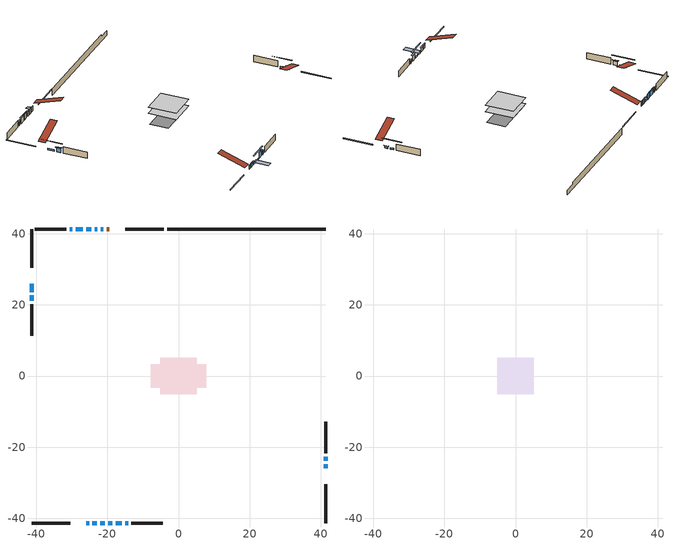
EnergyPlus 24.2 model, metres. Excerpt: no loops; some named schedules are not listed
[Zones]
conditioned space
 floor adiabatic (AdiabaticFloorConstruction): -5.11,-5.11 -5.11,5.11 5.11,5.11 5.11,-5.11 z0.92
 floor foundation (Slab1 construction): -7.77,-3.36 -7.77,3.36 7.77,3.36 7.77,-3.36 z-1.52
 wall outside (RimJoist1 construction): -4.11,41.32 -15.01,41.32 / -41.32,-41.32 -30.42,-41.32 / -41.32,41.32 -41.32,30.42 / 41.32,-41.32 41.32,-30.42 z0.92:1.22
 wall outside (AdiabaticWallConstruction 1): -19.49,41.32 -20.24,41.32 z0.92:2.95
 wall outside (AdiabaticWallConstruction): -21.17,41.32 -21.88,41.32 z0.92:2.75; -25.94,-41.32 -25.13,-41.32 / -24.2,-41.32 -22.98,-41.32 z0.92:2.24; 41.32,-25.94 41.32,-24.77 z0.92:1.63; -41.32,25.94 -41.32,23.61 / -22.05,-41.32 -20.68,-41.32 / -19.75,-41.32 -18.58,-41.32 / 41.32,-23.85 41.32,-22.68 z0.92:1.45; -22.8,41.32 -23.57,41.32 / -29.86,41.32 -30.62,41.32 z0.92:2.45; -24.5,41.32 -25.92,41.32 / -26.85,41.32 -28.93,41.32 z0.92:2.95; -41.32,22.68 -41.32,21.15 z0.92:2.44; -17.65,-41.32 -15.92,-41.32 z0.92:2.98; -15,-41.32 -14.18,-41.32 z0.92:1.84
 wall outside (Wall1 construction): -31.55,41.32 -40.39,41.32 / -13.25,-41.32 -4.41,-41.32 / -41.32,20.22 -41.32,11.38 / 41.32,-21.75 41.32,-12.91 z0.92:3.36
 wall foundation (FoundationWall1 construction): -3.18,41.32,-1.52 -3.18,41.32,0.92 36.87,41.32,0.92 36.87,41.32,0.2 41.32,41.32,0.2 41.32,41.32,-1.52
 window (WindowConstruction 10): -21.17,41.32 -21.88,41.32 z0.92:2.75
 window (WindowConstruction 7): -25.94,-41.32 -25.13,-41.32 z0.92:2.24
 window (WindowConstruction 8): -24.2,-41.32 -22.98,-41.32 z0.92:2.24
 window (WindowConstruction 9): 41.32,-25.94 41.32,-24.77 z0.92:1.63
 window (WindowConstruction 11): -41.32,25.94 -41.32,23.61 z0.92:1.45
 window (WindowConstruction 12): -22.05,-41.32 -20.68,-41.32 z0.92:1.45
 window (WindowConstruction 13): -19.75,-41.32 -18.58,-41.32 z0.92:1.45
 window (WindowConstruction 14): 41.32,-23.84 41.32,-22.68 z0.92:1.45
 window (WindowConstruction): -22.81,41.32 -23.57,41.32 z0.92:2.44
 window (WindowConstruction 1): -24.5,41.32 -25.92,41.32 z0.92:2.95
 window (WindowConstruction 2): -26.85,41.32 -28.93,41.32 z0.92:2.95
 window (WindowConstruction 3): -29.86,41.32 -30.62,41.32 z0.92:2.44
 window (WindowConstruction 4): -41.32,22.68 -41.32,21.15 z0.92:2.44
 window (WindowConstruction 5): -17.65,-41.32 -15.92,-41.32 z0.92:2.98
 window (WindowConstruction 6): -14.99,-41.32 -14.18,-41.32 z0.92:1.83
 door (Door): -19.49,41.32 -20.24,41.32 z0.92:2.95
 ceiling adiabatic (AdiabaticFloorConstruction): 5.11,-5.11 5.11,5.11 -5.11,5.11 -5.11,-5.11 z0.92
attic - vented
 floor to conditioned space (Floor1 construction Reversed): -5.11,-5.11 -5.11,5.11 5.11,5.11 5.11,-5.11 z3.36
 roof outside (Roof1 construction): -18.56,41.32,3.36 -18.56,31.37,6.67 -15.94,31.37,6.67 -15.94,41.32,3.36; -26.87,-41.32,3.36 -26.87,-31.37,6.67 -29.49,-31.37,6.67 -29.49,-41.32,3.36; -41.32,26.87,3.36 -31.37,26.87,6.67 -31.37,29.49,6.67 -41.32,29.49,3.36; 41.32,-26.87,3.36 31.37,-26.87,6.67 31.37,-29.49,6.67 41.32,-29.49,3.36
shading: -22.18,41.32 -20.87,41.32 -20.87,42.54 -22.18,42.54 z3.05; -24.83,-41.32 -26.24,-41.32 -26.24,-41.62 -24.83,-41.62 z2.54; -22.68,-41.32 -24.5,-41.32 -24.5,-41.62 -22.68,-41.62 z2.54; 41.32,-24.47 41.32,-26.24 41.62,-26.24 41.62,-24.47 z1.93; -41.32,20.56 -41.32,28.99 -41.62,28.99 -41.62,20.56 z4.5; -20.38,-41.32 -22.35,-41.32 -22.35,-46.81 -20.38,-46.81 z1.75; -15.53,-41.32 -22.8,-41.32 -22.8,-41.62 -15.53,-41.62 z4.5; 41.32,-19.63 41.32,-26.9 41.62,-26.9 41.62,-19.63 z4.5; -23.87,41.32 -22.51,41.32 -22.51,41.62 -23.87,41.62 z2.74; -26.22,41.32 -24.2,41.32 -24.2,41.62 -26.22,41.62 z3.25; -29.23,41.32 -26.55,41.32 -26.55,41.62 -29.23,41.62 z3.25; -30.92,41.32 -29.56,41.32 -29.56,41.62 -30.92,41.62 z2.74; -41.32,20.85 -41.32,22.98 -41.62,22.98 -41.62,20.85 z2.74; -15.63,-41.32 -17.95,-41.32 -17.95,-41.62 -15.63,-41.62 z3.28; -13.88,-41.32 -15.29,-41.32 -15.29,-41.62 -13.88,-41.62 z2.13
[Building]
Building 1: Terrain=Suburbs
[Site:Location]
Quebec Intl AP_QC: Latitude {deg}=46.8; Longitude {deg}=-71.38; Time Zone {hr}=-5; Elevation {m}=74; Keep Site Location Information=Yes
[Site:GroundTemperature:Shallow]
0.0108218, -2.24938, -2.43038, -1.3578, 2.94801, 7.23376, 10.9493, 13.303, 13.5029, 11.5886, 7.96783, 3.81355
[Site:WaterMainsTemperature]
Calculation Method=Schedule; Temperature Schedule=mains temperature schedule
[Material] Roughness=Rough; Thermal Absorptance=0.9
Name | Thickness {m} | Conductivity {W/m-K} | Density {kg/m3} | Specific Heat {J/kg-K} | Solar Absorptance | Visible Absorptance
asphalt or fiberglass shingles | 0.00635 | 0.162714 | 1121.4 | 1465.45 | 0.4 | 0.4
ceiling loosefill ins | 0.338667 | 0.0480833 | 16.02 | 1046.75 | 0.7 | 0.7
ceiling stud and cavity | 0.1397 | 0.0771763 | 65.682 | 1177.47 | 0.7 | 0.7
concrete 4.0 in. | 0.1016 | 1.803125 | 2242.8 | 837.4 | 0.7 | 0.7
concrete 8.0 in. | 0.2032 | 1.803125 | 2242.8 | 837.4 | 0.7 | 0.7
door material | 0.04445 | 0.0451087 | 512.64 | 1214.23 | 0.7 | 0.7
exterior vertical ins | 0.0536725 | 0.029427 | 32.04 | 1214.23 | 0.7 | 0.7
floor covering | 0.0127 | 0.0433444 | 54.468 | 1339.84 | 0.6 | 0.6
floor rigid ins; wall rigid ins 1 | 0.512978 | 0.029427 | 32.04 | 1214.23 | 0.7 | 0.7
floor stud and cavity | 0.1397 | 1.75129 | 37.0049 | 1207.88 | 0.7 | 0.7
furniture material conditioned space 1 | 0.1524 | 0.115458 | 640.8 | 1214.23 | 0.6 | 0.6
gypsum board | 0.0127 | 0.160291 | 801 | 837.4 | 0.6 | 0.6
gypsum board 1 | 0.0127 | 0.160291 | 801 | 837.4 | 0.7 | 0.7
osb sheathing 0.5 in. | 0.0127 | 0.115458 | 512.64 | 1214.23 | 0.7 | 0.7
osb sheathing 0.75 in. | 0.01905 | 0.115458 | 512.64 | 1214.23 | 0.7 | 0.7
osb sheathing 2.0 in. | 0.0508 | 0.115458 | 512.64 | 1214.23 | 0.7 | 0.7
rim joist rigid ins; wall rigid ins | 0.051816 | 0.029427 | 32.04 | 1214.23 | 0.7 | 0.7
rim joist stud and cavity | 0.0508 | 0.04374 | 125.044 | 1163.47 | 0.6 | 0.6
slab rigid ins | 0.0259096 | 0.029427 | 32.04 | 1214.23 | 0.7 | 0.7
wall stud and cavity | 0.1397 | 0.14373 | 139.0536 | 1170.24 | 0.7 | 0.7
wall stud and cavity 1 | 0.0889 | 0.380278 | 52.3479 | 1209.89 | 0.7 | 0.7
wall stud and cavity 2 | 0.0889 | 0.391764 | 83.0341 | 1211.67 | 0.7 | 0.7
wood siding | 0.0254 | 0.102417 | 544.68 | 1172.36 | 0.4 | 0.4
wood siding 1; wood siding 2; wood siding 3 | 0.0254 | 0.102417 | 544.68 | 1172.36 | 0.7 | 0.7
[WindowMaterial:SimpleGlazingSystem]
Name | U-Factor {W/m2-K} | Solar Heat Gain Coefficient
WindowMaterial | 2.0367 | 0.3
WindowMaterial 1 | 1.66252 | 0.42
WindowMaterial 10 | 1.649459 | 0.43
WindowMaterial 11 | 1.992978 | 0.31
WindowMaterial 12 | 1.96686 | 0.32
WindowMaterial 2 | 1.6205 | 0.44
WindowMaterial 3 | 1.80106 | 0.38
WindowMaterial 4 | 1.68296 | 0.42
WindowMaterial 5 | 1.80447 | 0.39
WindowMaterial 6 | 1.855 | 0.36
WindowMaterial 7 | 1.8022 | 0.38
WindowMaterial 8 | 1.73009 | 0.4
WindowMaterial 9 | 1.848189 | 0.36
[Construction]
AdiabaticFloorConstruction: floor stud and cavity, floor rigid ins, osb sheathing 0.75 in., floor covering
AdiabaticWallConstruction: wood siding 2, wall rigid ins 1, wall stud and cavity 1, gypsum board
AdiabaticWallConstruction 1: wood siding 3, wall rigid ins 1, wall stud and cavity 1, gypsum board
Door: door material
Floor1 construction Reversed: gypsum board, ceiling stud and cavity, ceiling loosefill ins
FoundationWall1 construction: concrete 8.0 in., gypsum board 1
furniture construction conditioned space 1: furniture material conditioned space 1
PartitionWallConstruction: gypsum board, wall stud and cavity 2, gypsum board
RimJoist1 construction: wood siding 1, rim joist rigid ins, osb sheathing 2.0 in., rim joist stud and cavity
Roof1 construction: asphalt or fiberglass shingles
Slab1 construction: slab rigid ins, concrete 4.0 in.
Wall1 construction: wood siding, wall rigid ins, osb sheathing 0.5 in., wall stud and cavity, gypsum board
WindowConstruction: WindowMaterial
WindowConstruction 1: WindowMaterial 1
WindowConstruction 10: WindowMaterial 10
WindowConstruction 11; WindowConstruction 13; WindowConstruction 14: WindowMaterial 11
WindowConstruction 12: WindowMaterial 12
WindowConstruction 2: WindowMaterial 2
WindowConstruction 3: WindowMaterial 3
WindowConstruction 4: WindowMaterial 4
WindowConstruction 5: WindowMaterial 5
WindowConstruction 6: WindowMaterial 6
WindowConstruction 7: WindowMaterial 7
WindowConstruction 8: WindowMaterial 8
WindowConstruction 9: WindowMaterial 9
[Zone] Multiplier=1; Part of Total Floor Area=Yes
Name | Volume {m3}
attic - vented | 56.1646
conditioned space | 540.6
[Space]
Name | Zone | Volume {m3}
attic - vented 1 | attic - vented | 56.1646
conditioned space 1 | conditioned space | 540.6
[ZoneInfiltration:EffectiveLeakageArea]
infil attic - vented 1: Zone or Space=attic - vented 1; Schedule=Always On Discrete; Effective Air Leakage Area {cm2}=3852.18; Stack Coefficient=0.000230604; Wind Coefficient=1.02602e-05
[ZoneMixing]
whole house fan mix: Zone or Space=attic - vented; Schedule=Always On Continuous; Design Flow Rate Calculation Method=Flow/Zone; Design Flow Rate {m3/s}=0; Source Zone or Space=conditioned space
[SurfaceProperty:ExposedFoundationPerimeter]
Slab1: Exposed Perimeter Calculation Method=TotalExposedPerimeter; Total Exposed Perimeter {m}=44.501
[InternalMass] Zone or ZoneList=conditioned space; Space or SpaceList=conditioned space 1
Name | Construction | Surface Area {m2}
furniture mass conditioned space 1 | furniture construction conditioned space 1 | 83.4522
partition wall mass | PartitionWallConstruction | 208.63
[Lights]
interior lighting: Zone or ZoneList or Space or SpaceList=conditioned space 1; Schedule=interior lighting schedule; Design Level Calculation Method=LightingLevel; Lighting Level {W}=343.2; Return Air Fraction=0; Fraction Radiant=0.6; Fraction Visible=0.2; Fraction Replaceable=1
[People]
occupants: Zone or ZoneList or Space or SpaceList=conditioned space 1; Number of People Schedule=occupants schedule; Number of People Calculation Method=People; Number of People=3; Fraction Radiant=0.314171; Sensible Heat Fraction=0.56303; Activity Level Schedule=occupants activity schedule; Carbon Dioxide Generation Rate {m3/s-W}=0; Enable ASHRAE 55 Comfort Warnings=No; Mean Radiant Temperature Calculation Type=EnclosureAveraged
[ElectricEquipment] Zone or ZoneList or Space or SpaceList=conditioned space 1; Design Level Calculation Method=EquipmentLevel
Name | Schedule | Design Level {W} | Fraction Latent | Fraction Radiant | Fraction Lost
clothes dryer | clothes dryer schedule | 140.772 | 0.015 | 0.081 | 0.85
clothes washer | clothes washer schedule | 32.1985 | 0.03 | 0.162 | 0.7
cooking range | cooking range schedule | 215.147 | 0.08 | 0.432 | 0.2
dishwasher | dishwasher schedule | 66.8632 | 0.3 | 0.18 | 0.4
fridge | fridge schedule | 72.9452 | 0 | 0.6 | 0
mech vent bath fan 0 | mech vent bath fan 0 schedule | 25.1 | 0 | 0 | 1
mech vent house fan | mech vent house fan schedule | 0.95 | 0 | 0 | 1
mech vent house fan cfis | mech vent house fan cfis schedule | 0 | 0 | 0 | 0
mech vent range fan 0 | mech vent range fan 0 schedule | 57 | 0 | 0 | 1
misc plug loads | misc plug loads schedule | 494.7 | 0.045 | 0.513 | 0.1
whole house fan | Always On Discrete | 0 | 0 | 0 | 1
[OtherEquipment] Zone or ZoneList or Space or SpaceList=conditioned space 1; Design Level Calculation Method=EquipmentLevel
Name | Fuel Type | Schedule | Design Level {W} | Fraction Latent | Fraction Radiant | Fraction Lost
clothes dryer 1 | Electricity | clothes dryer schedule | 0 | 0.015 | 0.081 | 0.85
cooking range 1 | Electricity | cooking range schedule | 0 | 0.08 | 0.432 | 0.2
general water use latent | None | general water use schedule | 62.594 | 1 | 0 | 0
general water use sensible | None | general water use schedule | -61.6891 | 0 | 0.6 | 0
mech vent house fan latent load | None | Always On Discrete | 0 | 1 | 0 | 0
mech vent house fan sensible load | None | Always On Discrete | 0 | 0 | 0 | 0
water heater energy adjustment1 | Electricity | Always On Discrete | 0.01 | 0 | 0 | 1
[ZoneInfiltration:DesignFlowRate] Zone or ZoneList or Space or SpaceList=conditioned space 1; Schedule=Always On Discrete; Design Flow Rate Calculation Method=Flow/Zone; Design Flow Rate {m3/s}=0
infil flow; natural vent flow; whole house fan flow
[ZoneControl:Thermostat]
conditioned space Thermostat: Zone or ZoneList=conditioned space; Control Type Schedule=conditioned space Thermostat Schedule; Control 1=conditioned space temperature setpoint; Temperature Difference Between Cutout And Setpoint {deltaC}=0
[ZoneHVAC:Baseboard:Convective:Electric]
electric baseboard: Availability Schedule=Always On Discrete; Heating Design Capacity {W}=6841.45; Efficiency=1
[Zone equipment]
conditioned space: electric baseboard
[Foundation:Kiva]
Foundation Kiva 1: Initial Indoor Air Temperature {C}=18; Wall Height Above Grade {m}=0.919978; Wall Depth Below Slab {m}=0.2032; Custom Block Material Name 1=exterior vertical ins; Custom Block Depth 1 {m}=2.43998; Custom Block X Position 1 {m}=0.2159; Custom Block Z Position 1 {m}=0
[Foundation:Kiva:Settings]
Soil Conductivity {W/m-K}=0.849921; Soil Density {kg/m3}=1842.3; Soil Specific Heat {J/kg-K}=418.7; Ground Solar Absorptivity=0.9; Ground Thermal Absorptivity=0.9; Ground Surface Roughness {m}=0.03; Far-Field Width {m}=40; Deep-Ground Boundary Condition=ZeroFlux; Deep-Ground Depth {m}=40; Minimum Cell Dimension {m}=0.2; Maximum Cell Growth Coefficient=3; Simulation Timestep=Timestep
[Exterior:Lights]
exterior lighting: Schedule=exterior lighting schedule; Design Level {W}=75.6
[EnergyManagementSystem:GlobalVariable]
infil_program_Qfan
infil_program_Qinf
natural_vent_program_Qnv
natural_vent_program_Qwhf
[EnergyManagementSystem:Sensor]
Name | Output:Variable or Output:Meter Index Key | Output:Variable or Output:Meter
airflow_gain | infil flow | Infiltration Sensible Heat Gain Energy
airflow_gain_1 | natural vent flow | Infiltration Sensible Heat Gain Energy
airflow_gain_2 | whole house fan flow | Infiltration Sensible Heat Gain Energy
airflow_loss | infil flow | Infiltration Sensible Heat Loss Energy
airflow_loss_1 | natural vent flow | Infiltration Sensible Heat Loss Energy
airflow_loss_2 | whole house fan flow | Infiltration Sensible Heat Loss Energy
clg_load_cond |  | Cooling:EnergyTransfer:Zone:CONDITIONED SPACE
clg_sp_s; clg_sp_s_1 | cooling setpoint | Schedule Value
clothes_dryer_exhaust_0_sch_s | clothes dryer exhaust 0 schedule | Schedule Value
conditioned_space_clg_unmet_s | conditioned space | Zone Cooling Setpoint Not Met Time
conditioned_space_htg_unmet_s | conditioned space | Zone Heating Setpoint Not Met Time
cool_season | cooling season schedule | Schedule Value
fridge_tin_s | conditioned space | Zone Mean Air Temperature
htg_load_cond |  | Heating:EnergyTransfer:Zone:CONDITIONED SPACE
htg_sp_s; htg_sp_s_1 | heating setpoint | Schedule Value
ig_ee_conv | clothes dryer | Electric Equipment Convective Heating Energy
ig_ee_conv_2 | cooking range | Electric Equipment Convective Heating Energy
ig_ee_conv_4 | fridge | Electric Equipment Convective Heating Energy
ig_ee_conv_5 | misc plug loads | Electric Equipment Convective Heating Energy
ig_ee_conv_6 | whole house fan | Electric Equipment Convective Heating Energy
ig_ee_rad | clothes dryer | Electric Equipment Radiant Heating Energy
ig_ee_rad_2 | cooking range | Electric Equipment Radiant Heating Energy
ig_ee_rad_4 | fridge | Electric Equipment Radiant Heating Energy
ig_ee_rad_5 | misc plug loads | Electric Equipment Radiant Heating Energy
ig_ee_rad_6 | whole house fan | Electric Equipment Radiant Heating Energy
ig_lgt_conv | interior lighting | Lights Convective Heating Energy
ig_lgt_rad | interior lighting | Lights Radiant Heating Energy
ig_lgt_vis | interior lighting | Lights Visible Radiation Heating Energy
ig_oe_conv | clothes dryer 1 | Other Equipment Convective Heating Energy
ig_oe_conv_1 | cooking range 1 | Other Equipment Convective Heating Energy
ig_oe_conv_2 | general water use latent | Other Equipment Convective Heating Energy
ig_oe_conv_3 | general water use sensible | Other Equipment Convective Heating Energy
ig_oe_conv_4 | water heater energy adjustment1 | Other Equipment Convective Heating Energy
ig_oe_rad | clothes dryer 1 | Other Equipment Radiant Heating Energy
ig_oe_rad_1 | cooking range 1 | Other Equipment Radiant Heating Energy
ig_oe_rad_2 | general water use latent | Other Equipment Radiant Heating Energy
ig_oe_rad_3 | general water use sensible | Other Equipment Radiant Heating Energy
ig_oe_rad_4 | water heater energy adjustment1 | Other Equipment Radiant Heating Energy
ig_ppl_conv | occupants | People Convective Heating Energy
ig_ppl_rad | occupants | People Radiant Heating Energy
im_conv | furniture mass conditioned space 1 | Surface Inside Face Convection Heat Gain Energy
im_conv_1 | partition wall mass | Surface Inside Face Convection Heat Gain Energy
im_ig | furniture mass conditioned space 1 | Surface Inside Face Internal Gains Radiation Heat Gain Energy
im_ig_1 | partition wall mass | Surface Inside Face Internal Gains Radiation Heat Gain Energy
im_lgt | furniture mass conditioned space 1 | Surface Inside Face Lights Radiation Heat Gain Energy
im_lgt_1 | partition wall mass | Surface Inside Face Lights Radiation Heat Gain Energy
im_sol | furniture mass conditioned space 1 | Surface Inside Face Solar Radiation Heat Gain Energy
im_sol_1 | partition wall mass | Surface Inside Face Solar Radiation Heat Gain Energy
im_surf | furniture mass conditioned space 1 | Surface Inside Face Net Surface Thermal Radiation Heat Gain Energy
im_surf_1 | partition wall mass | Surface Inside Face Net Surface Thermal Radiation Heat Gain Energy
mech_vent_bath_fan_0_sch_s | mech vent bath fan 0 schedule | Schedule Value
mech_vent_range_fan_0_sch_s | mech vent range fan 0 schedule | Schedule Value
mv_conv | mech vent bath fan 0 | Electric Equipment Convective Heating Energy
mv_conv_1 | mech vent house fan | Electric Equipment Convective Heating Energy
mv_conv_2 | mech vent house fan cfis | Electric Equipment Convective Heating Energy
mv_conv_3 | mech vent range fan 0 | Electric Equipment Convective Heating Energy
mv_conv_4 | mech vent house fan latent load | Other Equipment Convective Heating Energy
mv_conv_5 | mech vent house fan sensible load | Other Equipment Convective Heating Energy
mv_rad | mech vent bath fan 0 | Electric Equipment Radiant Heating Energy
mv_rad_1 | mech vent house fan | Electric Equipment Radiant Heating Energy
mv_rad_2 | mech vent house fan cfis | Electric Equipment Radiant Heating Energy
mv_rad_3 | mech vent range fan 0 | Electric Equipment Radiant Heating Energy
mv_rad_4 | mech vent house fan latent load | Other Equipment Radiant Heating Energy
mv_rad_5 | mech vent house fan sensible load | Other Equipment Radiant Heating Energy
natural_vent_s | natural vent schedule | Schedule Value
out_pb_s |  | Site Outdoor Air Barometric Pressure
out_wt_s |  | Site Outdoor Air Humidity Ratio
site_vw_s |  | Site Wind Speed
ss_back_out | Window1 | Surface Window Shortwave from Zone Back Out Window Heat Transfer Rate
ss_back_out_1 | Window10 | Surface Window Shortwave from Zone Back Out Window Heat Transfer Rate
ss_back_out_10 | Window5 | Surface Window Shortwave from Zone Back Out Window Heat Transfer Rate
ss_back_out_11 | Window6 | Surface Window Shortwave from Zone Back Out Window Heat Transfer Rate
ss_back_out_12 | Window7 | Surface Window Shortwave from Zone Back Out Window Heat Transfer Rate
ss_back_out_13 | Window8 | Surface Window Shortwave from Zone Back Out Window Heat Transfer Rate
ss_back_out_14 | Window9 | Surface Window Shortwave from Zone Back Out Window Heat Transfer Rate
ss_back_out_2 | Window11 | Surface Window Shortwave from Zone Back Out Window Heat Transfer Rate
ss_back_out_3 | Window12 | Surface Window Shortwave from Zone Back Out Window Heat Transfer Rate
ss_back_out_4 | Window13 | Surface Window Shortwave from Zone Back Out Window Heat Transfer Rate
ss_back_out_5 | Window15 | Surface Window Shortwave from Zone Back Out Window Heat Transfer Rate
ss_back_out_6 | Window16 | Surface Window Shortwave from Zone Back Out Window Heat Transfer Rate
ss_back_out_7 | Window17 | Surface Window Shortwave from Zone Back Out Window Heat Transfer Rate
ss_back_out_8 | Window2 | Surface Window Shortwave from Zone Back Out Window Heat Transfer Rate
ss_back_out_9 | Window4 | Surface Window Shortwave from Zone Back Out Window Heat Transfer Rate
ss_conv | Door1 | Surface Inside Face Convection Heat Gain Energy
ss_conv_1 | Window1 | Surface Inside Face Convection Heat Gain Energy
ss_conv_10 | Window4 | Surface Inside Face Convection Heat Gain Energy
ss_conv_11 | Window5 | Surface Inside Face Convection Heat Gain Energy
ss_conv_12 | Window6 | Surface Inside Face Convection Heat Gain Energy
ss_conv_13 | Window7 | Surface Inside Face Convection Heat Gain Energy
ss_conv_14 | Window8 | Surface Inside Face Convection Heat Gain Energy
ss_conv_15 | Window9 | Surface Inside Face Convection Heat Gain Energy
ss_conv_2 | Window10 | Surface Inside Face Convection Heat Gain Energy
ss_conv_3 | Window11 | Surface Inside Face Convection Heat Gain Energy
ss_conv_4 | Window12 | Surface Inside Face Convection Heat Gain Energy
ss_conv_5 | Window13 | Surface Inside Face Convection Heat Gain Energy
ss_conv_6 | Window15 | Surface Inside Face Convection Heat Gain Energy
ss_conv_7 | Window16 | Surface Inside Face Convection Heat Gain Energy
ss_conv_8 | Window17 | Surface Inside Face Convection Heat Gain Energy
ss_conv_9 | Window2 | Surface Inside Face Convection Heat Gain Energy
ss_ig | Door1 | Surface Inside Face Internal Gains Radiation Heat Gain Energy
ss_ig_1 | Window1 | Surface Inside Face Internal Gains Radiation Heat Gain Energy
ss_ig_10 | Window4 | Surface Inside Face Internal Gains Radiation Heat Gain Energy
ss_ig_11 | Window5 | Surface Inside Face Internal Gains Radiation Heat Gain Energy
ss_ig_12 | Window6 | Surface Inside Face Internal Gains Radiation Heat Gain Energy
ss_ig_13 | Window7 | Surface Inside Face Internal Gains Radiation Heat Gain Energy
ss_ig_14 | Window8 | Surface Inside Face Internal Gains Radiation Heat Gain Energy
ss_ig_15 | Window9 | Surface Inside Face Internal Gains Radiation Heat Gain Energy
ss_ig_2 | Window10 | Surface Inside Face Internal Gains Radiation Heat Gain Energy
ss_ig_3 | Window11 | Surface Inside Face Internal Gains Radiation Heat Gain Energy
ss_ig_4 | Window12 | Surface Inside Face Internal Gains Radiation Heat Gain Energy
ss_ig_5 | Window13 | Surface Inside Face Internal Gains Radiation Heat Gain Energy
ss_ig_6 | Window15 | Surface Inside Face Internal Gains Radiation Heat Gain Energy
ss_ig_7 | Window16 | Surface Inside Face Internal Gains Radiation Heat Gain Energy
ss_ig_8 | Window17 | Surface Inside Face Internal Gains Radiation Heat Gain Energy
ss_ig_9 | Window2 | Surface Inside Face Internal Gains Radiation Heat Gain Energy
ss_lgt | Door1 | Surface Inside Face Lights Radiation Heat Gain Energy
ss_sol | Door1 | Surface Inside Face Solar Radiation Heat Gain Energy
ss_surf | Door1 | Surface Inside Face Net Surface Thermal Radiation Heat Gain Energy
ss_surf_1 | Window1 | Surface Inside Face Net Surface Thermal Radiation Heat Gain Energy
ss_surf_10 | Window4 | Surface Inside Face Net Surface Thermal Radiation Heat Gain Energy
ss_surf_11 | Window5 | Surface Inside Face Net Surface Thermal Radiation Heat Gain Energy
ss_surf_12 | Window6 | Surface Inside Face Net Surface Thermal Radiation Heat Gain Energy
ss_surf_13 | Window7 | Surface Inside Face Net Surface Thermal Radiation Heat Gain Energy
ss_surf_14 | Window8 | Surface Inside Face Net Surface Thermal Radiation Heat Gain Energy
ss_surf_15 | Window9 | Surface Inside Face Net Surface Thermal Radiation Heat Gain Energy
ss_surf_2 | Window10 | Surface Inside Face Net Surface Thermal Radiation Heat Gain Energy
ss_surf_3 | Window11 | Surface Inside Face Net Surface Thermal Radiation Heat Gain Energy
ss_surf_4 | Window12 | Surface Inside Face Net Surface Thermal Radiation Heat Gain Energy
ss_surf_5 | Window13 | Surface Inside Face Net Surface Thermal Radiation Heat Gain Energy
ss_surf_6 | Window15 | Surface Inside Face Net Surface Thermal Radiation Heat Gain Energy
ss_surf_7 | Window16 | Surface Inside Face Net Surface Thermal Radiation Heat Gain Energy
ss_surf_8 | Window17 | Surface Inside Face Net Surface Thermal Radiation Heat Gain Energy
ss_surf_9 | Window2 | Surface Inside Face Net Surface Thermal Radiation Heat Gain Energy
ss_trans_in | Window1 | Surface Window Transmitted Solar Radiation Rate
ss_trans_in_1 | Window10 | Surface Window Transmitted Solar Radiation Rate
ss_trans_in_10 | Window5 | Surface Window Transmitted Solar Radiation Rate
ss_trans_in_11 | Window6 | Surface Window Transmitted Solar Radiation Rate
ss_trans_in_12 | Window7 | Surface Window Transmitted Solar Radiation Rate
ss_trans_in_13 | Window8 | Surface Window Transmitted Solar Radiation Rate
ss_trans_in_14 | Window9 | Surface Window Transmitted Solar Radiation Rate
ss_trans_in_2 | Window11 | Surface Window Transmitted Solar Radiation Rate
ss_trans_in_3 | Window12 | Surface Window Transmitted Solar Radiation Rate
ss_trans_in_4 | Window13 | Surface Window Transmitted Solar Radiation Rate
ss_trans_in_5 | Window15 | Surface Window Transmitted Solar Radiation Rate
ss_trans_in_6 | Window16 | Surface Window Transmitted Solar Radiation Rate
ss_trans_in_7 | Window17 | Surface Window Transmitted Solar Radiation Rate
ss_trans_in_8 | Window2 | Surface Window Transmitted Solar Radiation Rate
